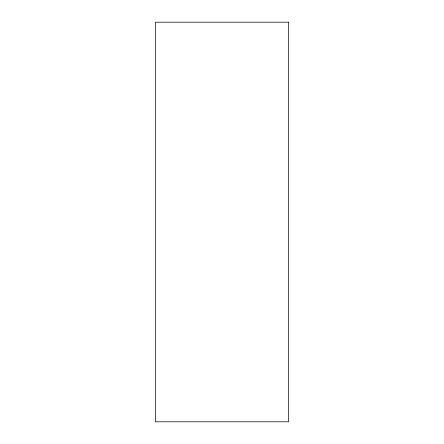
<?xml version="1.0" encoding="UTF-8"?>
<svg xmlns="http://www.w3.org/2000/svg" width="444" height="444" viewBox="0 0 444 444"><rect width="100%" height="100%" fill="white"/><g stroke="black" fill="none" stroke-linecap="round" stroke-linejoin="round"><path stroke-width="0.67" d="M288.6 22.2L155.4 22.2L155.4 421.8L288.6 421.8L288.6 22.2"/></g></svg>
